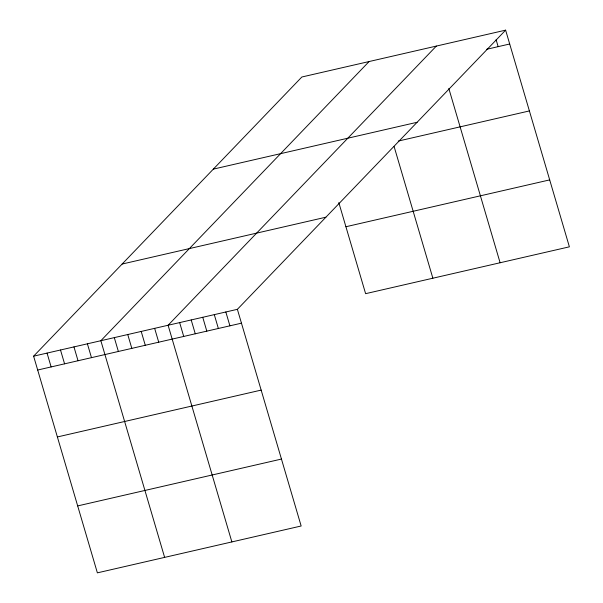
<?xml version="1.0" encoding="UTF-8"?>
<svg xmlns="http://www.w3.org/2000/svg" width="603" height="603" viewBox="0 0 603 603"><rect width="100%" height="100%" fill="white"/><g stroke="black" fill="none" stroke-linecap="round" stroke-linejoin="round"><path stroke-width="0.9" d="M505.623 30.15L237.386 309.324L301.153 525.997L97.377 572.85L33.61 356.177L301.847 77.003L505.623 30.15L569.39 246.823L365.614 293.676L338.811 202.6M369.096 61.536L100.852 340.718L164.627 557.391M436.338 46.077L168.101 325.258L231.869 541.931M486.606 49.303L509.701 43.996M213.326 169.126L417.103 122.281M398.244 141.079L529.396 110.929M122.123 264.046L325.899 217.201M345.918 226.736L549.695 179.89M33.61 356.177L237.386 309.324M37.68 370.023L241.456 323.17M57.383 436.956L261.159 390.103M77.674 505.917L281.45 459.064M496.111 39.73L498.153 46.65M448.82 88.483L500.106 262.75M394.136 146.627L432.864 278.209M225.839 311.985L229.909 325.824M214.291 314.638L218.361 328.477M202.744 317.291L206.814 331.137M191.196 319.944L195.266 333.791M179.649 322.605L183.719 336.444M154.647 328.349L158.725 342.195M141.2 331.439L145.278 345.285M127.753 334.529L131.823 348.376M114.299 337.627L118.376 351.466M87.405 343.808L91.475 357.654M73.958 346.898L78.028 360.745M60.504 349.996L64.581 363.835M47.057 353.087L51.127 366.925"/></g></svg>
